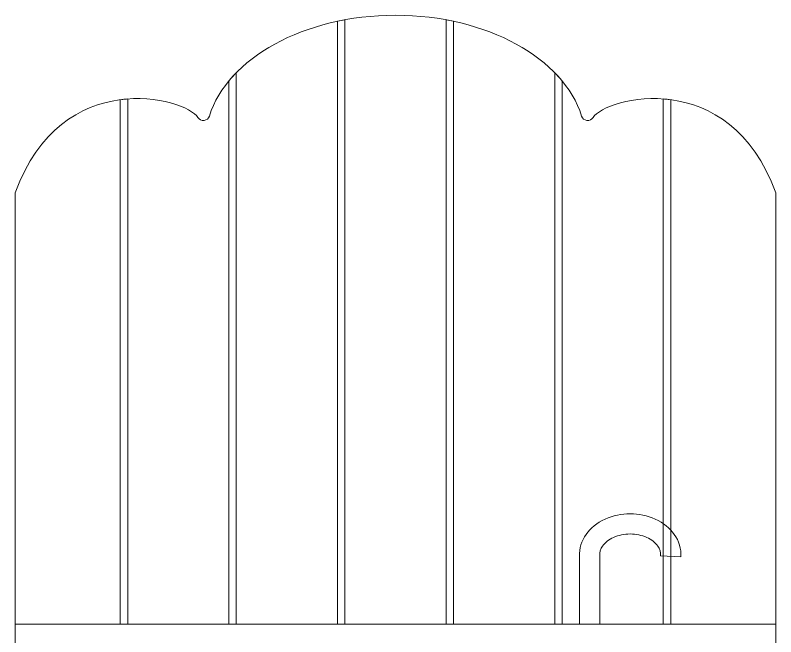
# Model space of a CAD drawing. Header units: millimetres. Extents: x -1744 to 2824, y -3870 to 2862.
# Drawn here: x 23 to 623, y 2372 to 2862 of the extents above; entities that cross this region are included whole.
import ezdxf

# ---------------------------------------------------------------- set-up
doc = ezdxf.new("R2010")
doc.units = ezdxf.units.MM
doc.header["$MEASUREMENT"] = 0
doc.layers.add('layer 1', color=7, linetype='Continuous')

msp = doc.modelspace()

# ---------------------------------------------------------------- linework, layer by layer
at = {"layer": 'layer 1', "color": 8, "lineweight": 20}
msp.add_lwpolyline([(22.9706, 2361.7149), (622.9706, 2361.7149), (622.9706, 2381.7149), (22.9706, 2381.7149), (22.9706, 2361.7149)], close=True, dxfattribs=at)
at = {"layer": 'layer 1', "color": 250, "lineweight": 20}
msp.add_open_spline([(176.1369, 2782.2516), (190.3444, 2827.6287), (250.6866, 2861.7149), (322.9706, 2861.7149), (322.9706, 2861.7149), (395.2546, 2861.7149), (455.5968, 2827.6287), (469.8043, 2782.2516), (469.8043, 2782.2516), (470.4005, 2780.3474), (471.9504, 2779.0437), (473.9291, 2778.7866), (473.9291, 2778.7866), (475.9062, 2778.5297), (477.7386, 2779.392), (478.8019, 2781.0782), (478.8019, 2781.0782), (488.6797, 2796.7417), (586.2817, 2822.3464), (622.9706, 2721.7149), (622.9706, 2721.7149), (622.9706, 2721.7149), (622.9706, 1861.7149), (622.9706, 1861.7149), (622.9706, 1861.7149), (622.9706, 1861.7149), (322.9706, 1861.7149), (322.9706, 1861.7149), (322.9706, 1861.7149), (322.9706, 1861.7149), (22.9706, 1861.7149), (22.9706, 1861.7149), (22.9706, 1861.7149), (22.9706, 1861.7149), (22.9706, 2721.7149), (22.9706, 2721.7149), (22.9706, 2721.7149), (59.6595, 2822.3464), (157.2615, 2796.7417), (167.1393, 2781.0782), (167.1393, 2781.0782), (168.2026, 2779.392), (170.035, 2778.5297), (172.0121, 2778.7866), (172.0121, 2778.7866), (173.9908, 2779.0437), (175.5407, 2780.3474), (176.1369, 2782.2516)], degree=3, knots=[0, 0, 0, 0, 0.07692308, 0.07692308, 0.07692308, 0.07692308, 0.15384615, 0.15384615, 0.15384615, 0.15384615, 0.23076923, 0.23076923, 0.23076923, 0.23076923, 0.30769231, 0.30769231, 0.30769231, 0.30769231, 0.38461538, 0.38461538, 0.38461538, 0.38461538, 0.46153846, 0.46153846, 0.46153846, 0.46153846, 0.53846154, 0.53846154, 0.53846154, 0.53846154, 0.61538462, 0.61538462, 0.61538462, 0.61538462, 0.69230769, 0.69230769, 0.69230769, 0.69230769, 0.76923077, 0.76923077, 0.76923077, 0.76923077, 0.84615385, 0.84615385, 0.84615385, 0.84615385, 1, 1, 1, 1], dxfattribs=at)
at = {"layer": 'layer 1', "color": 254, "lineweight": 20}
for points in [[(277.1135, 2856.9522), (279.0956, 2857.3761), (281.0965, 2857.7722), (283.1135, 2858.1421), (283.1135, 2858.1421), (283.1135, 2858.1421), (283.1135, 2381.7149), (283.1135, 2381.7149), (283.1135, 2381.7149), (283.1135, 2381.7149), (277.1135, 2381.7149), (277.1135, 2381.7149), (277.1135, 2381.7149), (277.1135, 2381.7149), (277.1135, 2856.9522), (277.1135, 2856.9522)], [(362.8277, 2858.1421), (364.8449, 2857.7724), (366.8455, 2857.376), (368.8277, 2856.9522), (368.8277, 2856.9522), (368.8277, 2856.9522), (368.8277, 2381.7149), (368.8277, 2381.7149), (368.8277, 2381.7149), (368.8277, 2381.7149), (362.8277, 2381.7149), (362.8277, 2381.7149), (362.8277, 2381.7149), (362.8277, 2381.7149), (362.8277, 2858.1421), (362.8277, 2858.1421)], [(191.3992, 2809.7689), (193.272, 2812.043), (195.2755, 2814.262), (197.3992, 2816.4241), (197.3992, 2816.4241), (197.3992, 2816.4241), (197.3992, 2381.7149), (197.3992, 2381.7149), (197.3992, 2381.7149), (197.3992, 2381.7149), (191.3992, 2381.7149), (191.3992, 2381.7149), (191.3992, 2381.7149), (191.3992, 2381.7149), (191.3992, 2809.7689), (191.3992, 2809.7689)], [(448.542, 2816.4241), (450.6658, 2814.2621), (452.6687, 2812.0427), (454.542, 2809.7689), (454.542, 2809.7689), (454.542, 2809.7689), (454.542, 2381.7149), (454.542, 2381.7149), (454.542, 2381.7149), (454.542, 2381.7149), (448.542, 2381.7149), (448.542, 2381.7149), (448.542, 2381.7149), (448.542, 2381.7149), (448.542, 2816.4241), (448.542, 2816.4241)], [(105.6849, 2795.0793), (107.7027, 2795.3491), (109.7036, 2795.5525), (111.6849, 2795.6984), (111.6849, 2795.6984), (111.6849, 2795.6984), (111.6849, 2381.7149), (111.6849, 2381.7149), (111.6849, 2381.7149), (111.6849, 2381.7149), (105.6849, 2381.7149), (105.6849, 2381.7149), (105.6849, 2381.7149), (105.6849, 2381.7149), (105.6849, 2795.0793), (105.6849, 2795.0793)], [(534.2563, 2795.6984), (536.2376, 2795.5525), (538.2385, 2795.349), (540.2563, 2795.0793), (540.2563, 2795.0793), (540.2563, 2795.0793), (540.2563, 2381.7149), (540.2563, 2381.7149), (540.2563, 2381.7149), (540.2563, 2381.7149), (534.2563, 2381.7149), (534.2563, 2381.7149), (534.2563, 2381.7149), (534.2563, 2381.7149), (534.2563, 2795.6984), (534.2563, 2795.6984)]]:
    msp.add_open_spline(points, degree=3, knots=[0, 0, 0, 0, 0.2, 0.2, 0.2, 0.2, 0.4, 0.4, 0.4, 0.4, 0.6, 0.6, 0.6, 0.6, 1, 1, 1, 1], dxfattribs=at)
at = {"layer": 'layer 1', "color": 252, "lineweight": 9}
msp.add_open_spline([(468.0716, 2381.7149), (468.0716, 2381.7149), (468.0716, 2435.1609), (468.0716, 2435.1609), (468.0716, 2435.1609), (468.0716, 2435.1609), (468.078, 2435.1609), (468.078, 2435.1609), (468.078, 2435.1609), (467.8002, 2441.3382), (469.6695, 2447.2834), (473.3048, 2452.453), (473.3048, 2452.453), (476.7871, 2457.4051), (481.9186, 2461.6134), (488.3143, 2464.5309), (488.3143, 2464.5309), (494.4801, 2467.3435), (501.3231, 2468.7499), (508.0949, 2468.7499), (508.0949, 2468.7499), (514.8668, 2468.7499), (521.7098, 2467.3435), (527.8755, 2464.5309), (527.8755, 2464.5309), (534.2712, 2461.6134), (539.4027, 2457.405), (542.885, 2452.453), (542.885, 2452.453), (546.6122, 2447.1527), (548.4834, 2441.0372), (548.087, 2434.6921), (548.087, 2434.6921), (548.087, 2434.6921), (532.1494, 2435.6297), (532.1494, 2435.6297), (532.1494, 2435.6297), (532.3149, 2438.2787), (531.4782, 2440.9108), (529.8224, 2443.2654), (529.8224, 2443.2654), (527.9217, 2445.9683), (524.9943, 2448.3231), (521.2505, 2450.0309), (521.2505, 2450.0309), (517.277, 2451.8435), (512.7213, 2452.7499), (508.0949, 2452.7499), (508.0949, 2452.7499), (503.4685, 2452.7499), (498.9129, 2451.8435), (494.9393, 2450.0309), (494.9393, 2450.0309), (491.1955, 2448.3231), (488.2681, 2445.9683), (486.3674, 2443.2654), (486.3674, 2443.2654), (484.7116, 2440.9107), (483.8749, 2438.2787), (484.0404, 2435.6297), (484.0404, 2435.6297), (484.0404, 2435.6297), (484.0716, 2435.1609), (484.0716, 2435.1609), (484.0716, 2435.1609), (484.0716, 2435.1609), (484.0716, 2381.7149), (484.0716, 2381.7149), (484.0716, 2381.7149), (484.0716, 2381.7149), (468.0716, 2381.7149), (468.0716, 2381.7149)], degree=3, knots=[0, 0, 0, 0, 0.05263158, 0.05263158, 0.05263158, 0.05263158, 0.10526316, 0.10526316, 0.10526316, 0.10526316, 0.15789474, 0.15789474, 0.15789474, 0.15789474, 0.21052632, 0.21052632, 0.21052632, 0.21052632, 0.26315789, 0.26315789, 0.26315789, 0.26315789, 0.31578947, 0.31578947, 0.31578947, 0.31578947, 0.36842105, 0.36842105, 0.36842105, 0.36842105, 0.42105263, 0.42105263, 0.42105263, 0.42105263, 0.47368421, 0.47368421, 0.47368421, 0.47368421, 0.52631579, 0.52631579, 0.52631579, 0.52631579, 0.57894737, 0.57894737, 0.57894737, 0.57894737, 0.63157895, 0.63157895, 0.63157895, 0.63157895, 0.68421053, 0.68421053, 0.68421053, 0.68421053, 0.73684211, 0.73684211, 0.73684211, 0.73684211, 0.78947368, 0.78947368, 0.78947368, 0.78947368, 0.84210526, 0.84210526, 0.84210526, 0.84210526, 0.89473684, 0.89473684, 0.89473684, 0.89473684, 1, 1, 1, 1], dxfattribs=at)

doc.saveas('drawing.dxf')
